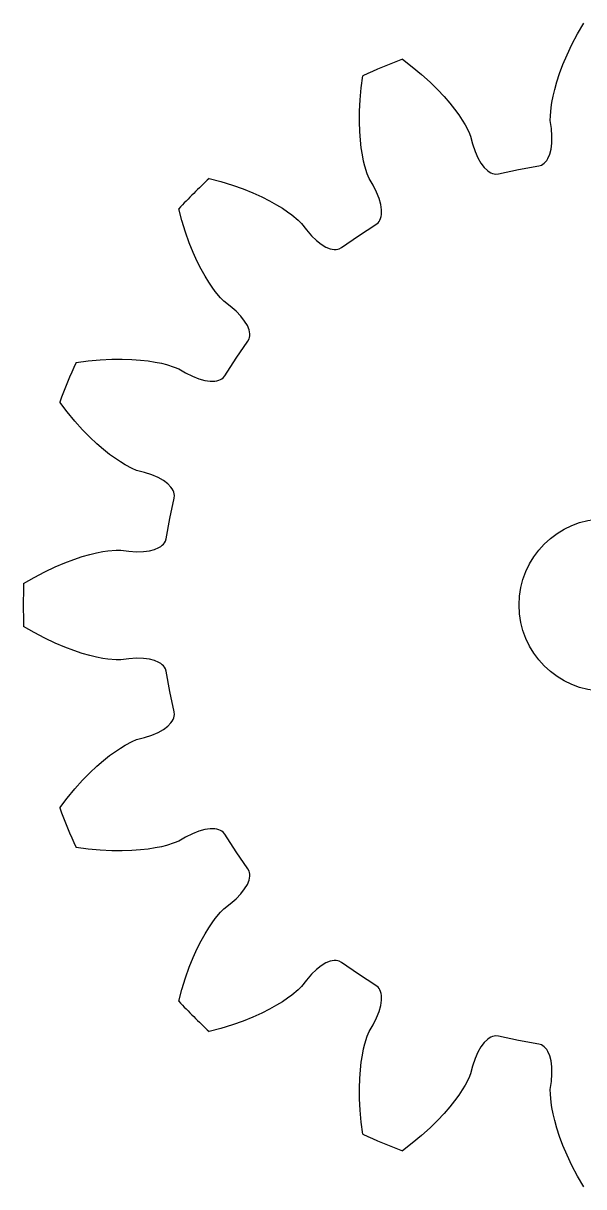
# Model space of a CAD drawing. Extents: x 6 to 33, y -13.5 to 13.5.
# Drawn here: x 6 to 19, y -13.49 to 13.49 of the extents above; entities that cross this region are included whole.
import ezdxf

# ---------------------------------------------------------------- set-up
doc = ezdxf.new("R2010")
doc.units = 0

msp = doc.modelspace()

# ---------------------------------------------------------------- linework, layer by layer
msp.add_circle((19.5, 0), 2)
msp.add_circle((19.5, 0), 2)
at = {"layer": 'layer0'}
for p, q in [((18.86, 13.248), (19.001, 13.491)), ((18.728, 12.998), (18.86, 13.248)), ((18.615, 12.759), (18.728, 12.998)), ((18.52, 12.536), (18.615, 12.759)), ((14.798, 12.655), (15.022, 12.484)), ((15.022, 12.484), (15.239, 12.304)), ((18.441, 12.328), (18.52, 12.536)), ((13.839, 11.994), (13.876, 12.273)), ((15.239, 12.304), (15.435, 12.127)), ((18.378, 12.135), (18.441, 12.328)), ((13.813, 11.713), (13.839, 11.994)), ((15.435, 12.127), (15.608, 11.957)), ((15.608, 11.957), (15.76, 11.794)), ((18.29, 11.799), (18.328, 11.958)), ((18.328, 11.958), (18.378, 12.135)), ((13.799, 11.449), (13.813, 11.713)), ((15.76, 11.794), (15.893, 11.641)), ((15.893, 11.641), (16.007, 11.496)), ((18.244, 11.535), (18.262, 11.657)), ((18.262, 11.657), (18.29, 11.799)), ((13.797, 11.207), (13.799, 11.449)), ((16.007, 11.496), (16.102, 11.364)), ((16.102, 11.364), (16.183, 11.243)), ((18.226, 11.237), (18.227, 11.347)), ((18.227, 11.347), (18.244, 11.535)), ((13.804, 10.984), (13.797, 11.207)), ((16.183, 11.243), (16.247, 11.138)), ((16.247, 11.138), (16.334, 10.97)), ((18.251, 11.054), (18.226, 11.237)), ((13.82, 10.782), (13.804, 10.984)), ((16.334, 10.97), (16.377, 10.87)), ((16.377, 10.87), (16.424, 10.691)), ((18.264, 10.875), (18.251, 11.054)), ((18.26, 10.714), (18.264, 10.875)), ((13.841, 10.599), (13.82, 10.782)), ((13.867, 10.438), (13.841, 10.599)), ((16.424, 10.691), (16.481, 10.52)), ((18.211, 10.452), (18.242, 10.572)), ((18.242, 10.572), (18.26, 10.714)), ((13.895, 10.296), (13.867, 10.438)), ((13.925, 10.176), (13.895, 10.296)), ((16.481, 10.52), (16.545, 10.372)), ((16.545, 10.372), (16.616, 10.249)), ((18.086, 10.245), (18.116, 10.275)), ((18.116, 10.275), (18.143, 10.311)), ((18.143, 10.311), (18.168, 10.352)), ((18.168, 10.352), (18.211, 10.452)), ((13.981, 9.996), (13.925, 10.176)), ((14.022, 9.894), (13.981, 9.996)), ((16.616, 10.249), (16.691, 10.149)), ((16.691, 10.149), (16.769, 10.074)), ((16.769, 10.074), (16.808, 10.046)), ((16.808, 10.046), (16.847, 10.023)), ((16.847, 10.023), (16.885, 10.006)), ((16.885, 10.006), (16.923, 9.996)), ((16.923, 9.996), (16.96, 9.991)), ((16.96, 9.991), (17.023, 9.998)), ((17.023, 9.998), (17.491, 10.102)), ((17.491, 10.102), (17.963, 10.185)), ((17.963, 10.185), (18.023, 10.203)), ((18.023, 10.203), (18.055, 10.221)), ((18.055, 10.221), (18.086, 10.245)), ((10.313, 9.892), (10.585, 9.82)), ((10.585, 9.82), (10.855, 9.737)), ((10.855, 9.737), (11.104, 9.648)), ((14.115, 9.735), (14.022, 9.894)), ((14.196, 9.574), (14.115, 9.735)), ((11.104, 9.648), (11.329, 9.557)), ((11.329, 9.557), (11.531, 9.466)), ((11.531, 9.466), (11.713, 9.374)), ((14.255, 9.424), (14.196, 9.574)), ((9.68, 8.915), (9.608, 9.187)), ((11.713, 9.374), (11.873, 9.284)), ((11.873, 9.284), (12.012, 9.199)), ((12.012, 9.199), (12.132, 9.118)), ((14.292, 9.286), (14.255, 9.424)), ((14.309, 9.163), (14.292, 9.286)), ((9.763, 8.645), (9.68, 8.915)), ((12.132, 9.118), (12.232, 9.045)), ((12.232, 9.045), (12.377, 8.924)), ((12.377, 8.924), (12.455, 8.847)), ((14.254, 8.89), (14.273, 8.925)), ((14.273, 8.925), (14.289, 8.964)), ((14.289, 8.964), (14.3, 9.007)), ((14.3, 9.007), (14.308, 9.055)), ((14.308, 9.055), (14.309, 9.163)), ((9.852, 8.396), (9.763, 8.645)), ((12.455, 8.847), (12.567, 8.7)), ((12.567, 8.7), (12.685, 8.564)), ((13.778, 8.564), (14.182, 8.821)), ((14.182, 8.821), (14.231, 8.861)), ((14.231, 8.861), (14.254, 8.89)), ((9.943, 8.171), (9.852, 8.396)), ((12.685, 8.564), (12.801, 8.452)), ((12.801, 8.452), (12.914, 8.365)), ((12.914, 8.365), (13.021, 8.302)), ((13.385, 8.289), (13.778, 8.564)), ((10.034, 7.969), (9.943, 8.171)), ((13.021, 8.302), (13.121, 8.262)), ((13.121, 8.262), (13.168, 8.251)), ((13.168, 8.251), (13.213, 8.245)), ((13.213, 8.245), (13.255, 8.244)), ((13.255, 8.244), (13.294, 8.249)), ((13.294, 8.249), (13.33, 8.259)), ((13.33, 8.259), (13.385, 8.289)), ((10.126, 7.787), (10.034, 7.969)), ((10.216, 7.627), (10.126, 7.787)), ((10.301, 7.488), (10.216, 7.627)), ((10.382, 7.368), (10.301, 7.488)), ((10.455, 7.268), (10.382, 7.368)), ((10.576, 7.123), (10.455, 7.268)), ((10.653, 7.045), (10.576, 7.123)), ((10.8, 6.933), (10.653, 7.045)), ((10.936, 6.815), (10.8, 6.933)), ((11.048, 6.699), (10.936, 6.815)), ((11.135, 6.586), (11.048, 6.699)), ((11.198, 6.479), (11.135, 6.586)), ((11.238, 6.379), (11.198, 6.479)), ((11.249, 6.332), (11.238, 6.379)), ((11.241, 6.17), (11.251, 6.206)), ((11.255, 6.287), (11.249, 6.332)), ((11.251, 6.206), (11.256, 6.245)), ((11.256, 6.245), (11.255, 6.287)), ((10.936, 5.722), (11.211, 6.115)), ((11.211, 6.115), (11.241, 6.17)), ((7.506, 5.661), (7.787, 5.687)), ((7.787, 5.687), (8.051, 5.701)), ((8.051, 5.701), (8.293, 5.703)), ((8.293, 5.703), (8.516, 5.696)), ((8.516, 5.696), (8.718, 5.68)), ((8.718, 5.68), (8.901, 5.659)), ((10.679, 5.318), (10.936, 5.722)), ((7.227, 5.624), (7.506, 5.661)), ((8.901, 5.659), (9.062, 5.633)), ((9.062, 5.633), (9.204, 5.605)), ((9.204, 5.605), (9.324, 5.575)), ((9.324, 5.575), (9.504, 5.519)), ((9.504, 5.519), (9.606, 5.478)), ((9.606, 5.478), (9.765, 5.385)), ((9.765, 5.385), (9.926, 5.304)), ((9.926, 5.304), (10.076, 5.245)), ((10.076, 5.245), (10.214, 5.208)), ((10.214, 5.208), (10.337, 5.191)), ((10.337, 5.191), (10.445, 5.192)), ((10.445, 5.192), (10.493, 5.2)), ((10.493, 5.2), (10.536, 5.211)), ((10.536, 5.211), (10.575, 5.227)), ((10.575, 5.227), (10.61, 5.246)), ((10.61, 5.246), (10.639, 5.269)), ((10.639, 5.269), (10.679, 5.318)), ((7.016, 4.478), (6.845, 4.702)), ((7.196, 4.261), (7.016, 4.478)), ((7.373, 4.065), (7.196, 4.261)), ((7.543, 3.892), (7.373, 4.065)), ((7.706, 3.74), (7.543, 3.892)), ((7.859, 3.607), (7.706, 3.74)), ((8.004, 3.493), (7.859, 3.607)), ((8.136, 3.398), (8.004, 3.493)), ((8.257, 3.317), (8.136, 3.398)), ((8.362, 3.253), (8.257, 3.317)), ((8.53, 3.166), (8.362, 3.253)), ((8.63, 3.123), (8.53, 3.166)), ((8.809, 3.076), (8.63, 3.123)), ((8.98, 3.019), (8.809, 3.076)), ((9.128, 2.955), (8.98, 3.019)), ((9.251, 2.884), (9.128, 2.955)), ((9.351, 2.809), (9.251, 2.884)), ((9.426, 2.731), (9.351, 2.809)), ((9.454, 2.692), (9.426, 2.731)), ((9.398, 2.009), (9.502, 2.477)), ((9.477, 2.653), (9.454, 2.692)), ((9.494, 2.615), (9.477, 2.653)), ((9.504, 2.577), (9.494, 2.615)), ((9.502, 2.477), (9.509, 2.54)), ((9.509, 2.54), (9.504, 2.577)), ((9.315, 1.537), (9.398, 2.009)), ((9.148, 1.332), (9.189, 1.357)), ((9.189, 1.357), (9.225, 1.384)), ((9.225, 1.384), (9.255, 1.414)), ((9.255, 1.414), (9.279, 1.445)), ((9.279, 1.445), (9.297, 1.477)), ((9.297, 1.477), (9.315, 1.537)), ((7.172, 1.059), (7.365, 1.122)), ((7.365, 1.122), (7.542, 1.172)), ((7.542, 1.172), (7.701, 1.21)), ((7.701, 1.21), (7.843, 1.238)), ((7.843, 1.238), (7.965, 1.256)), ((7.965, 1.256), (8.153, 1.273)), ((8.153, 1.273), (8.263, 1.274)), ((8.263, 1.274), (8.446, 1.249)), ((8.446, 1.249), (8.625, 1.236)), ((8.625, 1.236), (8.786, 1.24)), ((8.786, 1.24), (8.928, 1.258)), ((8.928, 1.258), (9.048, 1.289)), ((9.048, 1.289), (9.148, 1.332)), ((6.502, 0.772), (6.741, 0.885)), ((6.741, 0.885), (6.964, 0.98)), ((6.964, 0.98), (7.172, 1.059)), ((6.009, 0.499), (6.252, 0.64)), ((6.252, 0.64), (6.502, 0.772)), ((6.252, -0.64), (6.009, -0.499)), ((6.502, -0.772), (6.252, -0.64)), ((6.741, -0.885), (6.502, -0.772)), ((6.964, -0.98), (6.741, -0.885)), ((7.172, -1.059), (6.964, -0.98)), ((7.365, -1.122), (7.172, -1.059)), ((7.542, -1.172), (7.365, -1.122)), ((7.701, -1.21), (7.542, -1.172)), ((7.843, -1.238), (7.701, -1.21)), ((7.965, -1.256), (7.843, -1.238)), ((8.153, -1.273), (7.965, -1.256)), ((8.263, -1.274), (8.153, -1.273)), ((8.446, -1.249), (8.263, -1.274)), ((8.625, -1.236), (8.446, -1.249)), ((8.786, -1.24), (8.625, -1.236)), ((8.928, -1.258), (8.786, -1.24)), ((9.048, -1.289), (8.928, -1.258)), ((9.148, -1.332), (9.048, -1.289)), ((9.189, -1.357), (9.148, -1.332)), ((9.225, -1.384), (9.189, -1.357)), ((9.255, -1.414), (9.225, -1.384)), ((9.279, -1.445), (9.255, -1.414)), ((9.297, -1.477), (9.279, -1.445)), ((9.315, -1.537), (9.297, -1.477)), ((9.398, -2.009), (9.315, -1.537)), ((9.502, -2.477), (9.398, -2.009)), ((9.426, -2.731), (9.454, -2.692)), ((9.454, -2.692), (9.477, -2.653)), ((9.477, -2.653), (9.494, -2.615)), ((9.494, -2.615), (9.504, -2.577)), ((9.509, -2.54), (9.502, -2.477)), ((9.504, -2.577), (9.509, -2.54)), ((8.98, -3.019), (9.128, -2.955)), ((9.128, -2.955), (9.251, -2.884)), ((9.251, -2.884), (9.351, -2.809)), ((9.351, -2.809), (9.426, -2.731)), ((8.362, -3.253), (8.53, -3.166)), ((8.53, -3.166), (8.63, -3.123)), ((8.63, -3.123), (8.809, -3.076)), ((8.809, -3.076), (8.98, -3.019)), ((7.859, -3.607), (8.004, -3.493)), ((8.004, -3.493), (8.136, -3.398)), ((8.136, -3.398), (8.257, -3.317)), ((8.257, -3.317), (8.362, -3.253)), ((7.543, -3.892), (7.706, -3.74)), ((7.706, -3.74), (7.859, -3.607)), ((7.373, -4.065), (7.543, -3.892)), ((7.016, -4.478), (7.196, -4.261)), ((7.196, -4.261), (7.373, -4.065)), ((6.845, -4.702), (7.016, -4.478)), ((9.765, -5.385), (9.606, -5.478)), ((9.926, -5.304), (9.765, -5.385)), ((10.076, -5.245), (9.926, -5.304)), ((10.214, -5.208), (10.076, -5.245)), ((10.337, -5.191), (10.214, -5.208)), ((10.445, -5.192), (10.337, -5.191)), ((10.493, -5.2), (10.445, -5.192)), ((10.536, -5.211), (10.493, -5.2)), ((10.575, -5.227), (10.536, -5.211)), ((10.61, -5.246), (10.575, -5.227)), ((10.639, -5.269), (10.61, -5.246)), ((10.679, -5.318), (10.639, -5.269)), ((10.936, -5.722), (10.679, -5.318)), ((7.506, -5.661), (7.227, -5.624)), ((7.787, -5.687), (7.506, -5.661)), ((8.901, -5.659), (8.718, -5.68)), ((9.062, -5.633), (8.901, -5.659)), ((9.204, -5.605), (9.062, -5.633)), ((9.324, -5.575), (9.204, -5.605)), ((9.504, -5.519), (9.324, -5.575)), ((9.606, -5.478), (9.504, -5.519)), ((8.051, -5.701), (7.787, -5.687)), ((8.293, -5.703), (8.051, -5.701)), ((8.516, -5.696), (8.293, -5.703)), ((8.718, -5.68), (8.516, -5.696)), ((11.211, -6.115), (10.936, -5.722)), ((11.241, -6.17), (11.211, -6.115)), ((11.251, -6.206), (11.241, -6.17)), ((11.198, -6.479), (11.238, -6.379)), ((11.238, -6.379), (11.249, -6.332)), ((11.249, -6.332), (11.255, -6.287)), ((11.256, -6.245), (11.251, -6.206)), ((11.255, -6.287), (11.256, -6.245)), ((10.936, -6.815), (11.048, -6.699)), ((11.048, -6.699), (11.135, -6.586)), ((11.135, -6.586), (11.198, -6.479)), ((10.653, -7.045), (10.8, -6.933)), ((10.8, -6.933), (10.936, -6.815)), ((10.382, -7.368), (10.455, -7.268)), ((10.455, -7.268), (10.576, -7.123)), ((10.576, -7.123), (10.653, -7.045)), ((10.216, -7.627), (10.301, -7.488)), ((10.301, -7.488), (10.382, -7.368)), ((10.034, -7.969), (10.126, -7.787)), ((10.126, -7.787), (10.216, -7.627)), ((9.943, -8.171), (10.034, -7.969)), ((9.852, -8.396), (9.943, -8.171)), ((13.021, -8.302), (12.914, -8.365)), ((13.121, -8.262), (13.021, -8.302)), ((13.168, -8.251), (13.121, -8.262)), ((13.213, -8.245), (13.168, -8.251)), ((13.255, -8.244), (13.213, -8.245)), ((13.294, -8.249), (13.255, -8.244)), ((13.33, -8.259), (13.294, -8.249)), ((13.385, -8.289), (13.33, -8.259)), ((13.778, -8.564), (13.385, -8.289)), ((9.763, -8.645), (9.852, -8.396)), ((12.685, -8.564), (12.567, -8.7)), ((12.801, -8.452), (12.685, -8.564)), ((12.914, -8.365), (12.801, -8.452)), ((14.182, -8.821), (13.778, -8.564)), ((9.68, -8.915), (9.763, -8.645)), ((12.455, -8.847), (12.377, -8.924)), ((12.567, -8.7), (12.455, -8.847)), ((14.231, -8.861), (14.182, -8.821)), ((14.254, -8.89), (14.231, -8.861)), ((14.273, -8.925), (14.254, -8.89)), ((9.608, -9.187), (9.68, -8.915)), ((12.132, -9.118), (12.012, -9.199)), ((12.232, -9.045), (12.132, -9.118)), ((12.377, -8.924), (12.232, -9.045)), ((14.289, -8.964), (14.273, -8.925)), ((14.3, -9.007), (14.289, -8.964)), ((14.292, -9.286), (14.309, -9.163)), ((14.308, -9.055), (14.3, -9.007)), ((14.309, -9.163), (14.308, -9.055)), ((11.713, -9.374), (11.531, -9.466)), ((11.873, -9.284), (11.713, -9.374)), ((12.012, -9.199), (11.873, -9.284)), ((14.196, -9.574), (14.255, -9.424)), ((14.255, -9.424), (14.292, -9.286)), ((11.104, -9.648), (10.855, -9.737)), ((11.329, -9.557), (11.104, -9.648)), ((11.531, -9.466), (11.329, -9.557)), ((14.115, -9.735), (14.196, -9.574)), ((10.585, -9.82), (10.313, -9.892)), ((10.855, -9.737), (10.585, -9.82)), ((13.981, -9.996), (14.022, -9.894)), ((14.022, -9.894), (14.115, -9.735)), ((13.895, -10.296), (13.925, -10.176)), ((13.925, -10.176), (13.981, -9.996)), ((16.616, -10.249), (16.545, -10.372)), ((16.691, -10.149), (16.616, -10.249)), ((16.769, -10.074), (16.691, -10.149)), ((16.808, -10.046), (16.769, -10.074)), ((16.847, -10.023), (16.808, -10.046)), ((16.885, -10.006), (16.847, -10.023)), ((16.923, -9.996), (16.885, -10.006)), ((16.96, -9.991), (16.923, -9.996)), ((17.023, -9.998), (16.96, -9.991)), ((17.491, -10.102), (17.023, -9.998)), ((17.963, -10.185), (17.491, -10.102)), ((18.023, -10.203), (17.963, -10.185)), ((18.055, -10.221), (18.023, -10.203)), ((18.086, -10.245), (18.055, -10.221)), ((18.116, -10.275), (18.086, -10.245)), ((13.841, -10.599), (13.867, -10.438)), ((13.867, -10.438), (13.895, -10.296)), ((16.481, -10.52), (16.424, -10.691)), ((16.545, -10.372), (16.481, -10.52)), ((18.143, -10.311), (18.116, -10.275)), ((18.168, -10.352), (18.143, -10.311)), ((18.211, -10.452), (18.168, -10.352)), ((18.242, -10.572), (18.211, -10.452)), ((13.804, -10.984), (13.82, -10.782)), ((13.82, -10.782), (13.841, -10.599)), ((16.424, -10.691), (16.377, -10.87)), ((18.26, -10.714), (18.242, -10.572)), ((18.264, -10.875), (18.26, -10.714)), ((13.797, -11.207), (13.804, -10.984)), ((16.334, -10.97), (16.247, -11.138)), ((16.377, -10.87), (16.334, -10.97)), ((18.226, -11.237), (18.251, -11.054)), ((18.251, -11.054), (18.264, -10.875)), ((13.799, -11.449), (13.797, -11.207)), ((16.183, -11.243), (16.102, -11.364)), ((16.247, -11.138), (16.183, -11.243)), ((18.227, -11.347), (18.226, -11.237)), ((13.813, -11.713), (13.799, -11.449)), ((16.007, -11.496), (15.893, -11.641)), ((16.102, -11.364), (16.007, -11.496)), ((18.244, -11.535), (18.227, -11.347)), ((18.262, -11.657), (18.244, -11.535)), ((13.839, -11.994), (13.813, -11.713)), ((15.76, -11.794), (15.608, -11.957)), ((15.893, -11.641), (15.76, -11.794)), ((18.29, -11.799), (18.262, -11.657)), ((18.328, -11.958), (18.29, -11.799)), ((13.876, -12.273), (13.839, -11.994)), ((15.435, -12.127), (15.239, -12.304)), ((15.608, -11.957), (15.435, -12.127)), ((18.378, -12.135), (18.328, -11.958)), ((18.441, -12.328), (18.378, -12.135)), ((15.239, -12.304), (15.022, -12.484)), ((18.52, -12.536), (18.441, -12.328)), ((15.022, -12.484), (14.798, -12.655)), ((18.615, -12.759), (18.52, -12.536)), ((18.728, -12.998), (18.615, -12.759)), ((18.86, -13.248), (18.728, -12.998)), ((19.001, -13.491), (18.86, -13.248))]:
    msp.add_line(p, q, dxfattribs=at)
for start, end in [(110.3819, 114.6181), (132.8819, 137.1181), (155.3819, 159.6181), (177.8819, 182.1181), (200.3819, 204.6181), (222.8819, 227.1181), (245.3819, 249.6181)]:
    msp.add_arc((19.5, 0), 13.5, start, end, dxfattribs=at)
at = {"layer": 'layer1'}
for p, q in [((18.86, 13.248), (19.001, 13.491)), ((18.728, 12.998), (18.86, 13.248)), ((18.615, 12.759), (18.728, 12.998)), ((18.52, 12.536), (18.615, 12.759)), ((14.798, 12.655), (15.022, 12.484)), ((15.022, 12.484), (15.239, 12.304)), ((18.441, 12.328), (18.52, 12.536)), ((13.839, 11.994), (13.876, 12.273)), ((15.239, 12.304), (15.435, 12.127)), ((18.378, 12.135), (18.441, 12.328)), ((13.813, 11.713), (13.839, 11.994)), ((15.435, 12.127), (15.608, 11.957)), ((15.608, 11.957), (15.76, 11.794)), ((18.29, 11.799), (18.328, 11.958)), ((18.328, 11.958), (18.378, 12.135)), ((13.799, 11.449), (13.813, 11.713)), ((15.76, 11.794), (15.893, 11.641)), ((15.893, 11.641), (16.007, 11.496)), ((18.244, 11.535), (18.262, 11.657)), ((18.262, 11.657), (18.29, 11.799)), ((13.797, 11.207), (13.799, 11.449)), ((16.007, 11.496), (16.102, 11.364)), ((16.102, 11.364), (16.183, 11.243)), ((18.226, 11.237), (18.227, 11.347)), ((18.227, 11.347), (18.244, 11.535)), ((13.804, 10.984), (13.797, 11.207)), ((16.183, 11.243), (16.247, 11.138)), ((16.247, 11.138), (16.334, 10.97)), ((18.251, 11.054), (18.226, 11.237)), ((13.82, 10.782), (13.804, 10.984)), ((16.334, 10.97), (16.377, 10.87)), ((16.377, 10.87), (16.424, 10.691)), ((18.264, 10.875), (18.251, 11.054)), ((18.26, 10.714), (18.264, 10.875)), ((13.841, 10.599), (13.82, 10.782)), ((13.867, 10.438), (13.841, 10.599)), ((16.424, 10.691), (16.481, 10.52)), ((18.211, 10.452), (18.242, 10.572)), ((18.242, 10.572), (18.26, 10.714)), ((13.895, 10.296), (13.867, 10.438)), ((13.925, 10.176), (13.895, 10.296)), ((16.481, 10.52), (16.545, 10.372)), ((16.545, 10.372), (16.616, 10.249)), ((18.086, 10.245), (18.116, 10.275)), ((18.116, 10.275), (18.143, 10.311)), ((18.143, 10.311), (18.168, 10.352)), ((18.168, 10.352), (18.211, 10.452)), ((13.981, 9.996), (13.925, 10.176)), ((14.022, 9.894), (13.981, 9.996)), ((16.616, 10.249), (16.691, 10.149)), ((16.691, 10.149), (16.769, 10.074)), ((16.769, 10.074), (16.808, 10.046)), ((16.808, 10.046), (16.847, 10.023)), ((16.847, 10.023), (16.885, 10.006)), ((16.885, 10.006), (16.923, 9.996)), ((16.923, 9.996), (16.96, 9.991)), ((16.96, 9.991), (17.023, 9.998)), ((17.023, 9.998), (17.491, 10.102)), ((17.491, 10.102), (17.963, 10.185)), ((17.963, 10.185), (18.023, 10.203)), ((18.023, 10.203), (18.055, 10.221)), ((18.055, 10.221), (18.086, 10.245)), ((10.313, 9.892), (10.585, 9.82)), ((10.585, 9.82), (10.855, 9.737)), ((10.855, 9.737), (11.104, 9.648)), ((14.115, 9.735), (14.022, 9.894)), ((14.196, 9.574), (14.115, 9.735)), ((11.104, 9.648), (11.329, 9.557)), ((11.329, 9.557), (11.531, 9.466)), ((11.531, 9.466), (11.713, 9.374)), ((14.255, 9.424), (14.196, 9.574)), ((9.68, 8.915), (9.608, 9.187)), ((11.713, 9.374), (11.873, 9.284)), ((11.873, 9.284), (12.012, 9.199)), ((12.012, 9.199), (12.132, 9.118)), ((14.292, 9.286), (14.255, 9.424)), ((14.309, 9.163), (14.292, 9.286)), ((9.763, 8.645), (9.68, 8.915)), ((12.132, 9.118), (12.232, 9.045)), ((12.232, 9.045), (12.377, 8.924)), ((12.377, 8.924), (12.455, 8.847)), ((14.254, 8.89), (14.273, 8.925)), ((14.273, 8.925), (14.289, 8.964)), ((14.289, 8.964), (14.3, 9.007)), ((14.3, 9.007), (14.308, 9.055)), ((14.308, 9.055), (14.309, 9.163)), ((9.852, 8.396), (9.763, 8.645)), ((12.455, 8.847), (12.567, 8.7)), ((12.567, 8.7), (12.685, 8.564)), ((13.778, 8.564), (14.182, 8.821)), ((14.182, 8.821), (14.231, 8.861)), ((14.231, 8.861), (14.254, 8.89)), ((9.943, 8.171), (9.852, 8.396)), ((12.685, 8.564), (12.801, 8.452)), ((12.801, 8.452), (12.914, 8.365)), ((12.914, 8.365), (13.021, 8.302)), ((13.385, 8.289), (13.778, 8.564)), ((10.034, 7.969), (9.943, 8.171)), ((13.021, 8.302), (13.121, 8.262)), ((13.121, 8.262), (13.168, 8.251)), ((13.168, 8.251), (13.213, 8.245)), ((13.213, 8.245), (13.255, 8.244)), ((13.255, 8.244), (13.294, 8.249)), ((13.294, 8.249), (13.33, 8.259)), ((13.33, 8.259), (13.385, 8.289)), ((10.126, 7.787), (10.034, 7.969)), ((10.216, 7.627), (10.126, 7.787)), ((10.301, 7.488), (10.216, 7.627)), ((10.382, 7.368), (10.301, 7.488)), ((10.455, 7.268), (10.382, 7.368)), ((10.576, 7.123), (10.455, 7.268)), ((10.653, 7.045), (10.576, 7.123)), ((10.8, 6.933), (10.653, 7.045)), ((10.936, 6.815), (10.8, 6.933)), ((11.048, 6.699), (10.936, 6.815)), ((11.135, 6.586), (11.048, 6.699)), ((11.198, 6.479), (11.135, 6.586)), ((11.238, 6.379), (11.198, 6.479)), ((11.249, 6.332), (11.238, 6.379)), ((11.241, 6.17), (11.251, 6.206)), ((11.255, 6.287), (11.249, 6.332)), ((11.251, 6.206), (11.256, 6.245)), ((11.256, 6.245), (11.255, 6.287)), ((10.936, 5.722), (11.211, 6.115)), ((11.211, 6.115), (11.241, 6.17)), ((7.506, 5.661), (7.787, 5.687)), ((7.787, 5.687), (8.051, 5.701)), ((8.051, 5.701), (8.293, 5.703)), ((8.293, 5.703), (8.516, 5.696)), ((8.516, 5.696), (8.718, 5.68)), ((8.718, 5.68), (8.901, 5.659)), ((10.679, 5.318), (10.936, 5.722)), ((7.227, 5.624), (7.506, 5.661)), ((8.901, 5.659), (9.062, 5.633)), ((9.062, 5.633), (9.204, 5.605)), ((9.204, 5.605), (9.324, 5.575)), ((9.324, 5.575), (9.504, 5.519)), ((9.504, 5.519), (9.606, 5.478)), ((9.606, 5.478), (9.765, 5.385)), ((9.765, 5.385), (9.926, 5.304)), ((9.926, 5.304), (10.076, 5.245)), ((10.076, 5.245), (10.214, 5.208)), ((10.214, 5.208), (10.337, 5.191)), ((10.337, 5.191), (10.445, 5.192)), ((10.445, 5.192), (10.493, 5.2)), ((10.493, 5.2), (10.536, 5.211)), ((10.536, 5.211), (10.575, 5.227)), ((10.575, 5.227), (10.61, 5.246)), ((10.61, 5.246), (10.639, 5.269)), ((10.639, 5.269), (10.679, 5.318)), ((7.016, 4.478), (6.845, 4.702)), ((7.196, 4.261), (7.016, 4.478)), ((7.373, 4.065), (7.196, 4.261)), ((7.543, 3.892), (7.373, 4.065)), ((7.706, 3.74), (7.543, 3.892)), ((7.859, 3.607), (7.706, 3.74)), ((8.004, 3.493), (7.859, 3.607)), ((8.136, 3.398), (8.004, 3.493)), ((8.257, 3.317), (8.136, 3.398)), ((8.362, 3.253), (8.257, 3.317)), ((8.53, 3.166), (8.362, 3.253)), ((8.63, 3.123), (8.53, 3.166)), ((8.809, 3.076), (8.63, 3.123)), ((8.98, 3.019), (8.809, 3.076)), ((9.128, 2.955), (8.98, 3.019)), ((9.251, 2.884), (9.128, 2.955)), ((9.351, 2.809), (9.251, 2.884)), ((9.426, 2.731), (9.351, 2.809)), ((9.454, 2.692), (9.426, 2.731)), ((9.398, 2.009), (9.502, 2.477)), ((9.477, 2.653), (9.454, 2.692)), ((9.494, 2.615), (9.477, 2.653)), ((9.504, 2.577), (9.494, 2.615)), ((9.502, 2.477), (9.509, 2.54)), ((9.509, 2.54), (9.504, 2.577)), ((9.315, 1.537), (9.398, 2.009)), ((9.148, 1.332), (9.189, 1.357)), ((9.189, 1.357), (9.225, 1.384)), ((9.225, 1.384), (9.255, 1.414)), ((9.255, 1.414), (9.279, 1.445)), ((9.279, 1.445), (9.297, 1.477)), ((9.297, 1.477), (9.315, 1.537)), ((7.172, 1.059), (7.365, 1.122)), ((7.365, 1.122), (7.542, 1.172)), ((7.542, 1.172), (7.701, 1.21)), ((7.701, 1.21), (7.843, 1.238)), ((7.843, 1.238), (7.965, 1.256)), ((7.965, 1.256), (8.153, 1.273)), ((8.153, 1.273), (8.263, 1.274)), ((8.263, 1.274), (8.446, 1.249)), ((8.446, 1.249), (8.625, 1.236)), ((8.625, 1.236), (8.786, 1.24)), ((8.786, 1.24), (8.928, 1.258)), ((8.928, 1.258), (9.048, 1.289)), ((9.048, 1.289), (9.148, 1.332)), ((6.502, 0.772), (6.741, 0.885)), ((6.741, 0.885), (6.964, 0.98)), ((6.964, 0.98), (7.172, 1.059)), ((6.009, 0.499), (6.252, 0.64)), ((6.252, 0.64), (6.502, 0.772)), ((6.252, -0.64), (6.009, -0.499)), ((6.502, -0.772), (6.252, -0.64)), ((6.741, -0.885), (6.502, -0.772)), ((6.964, -0.98), (6.741, -0.885)), ((7.172, -1.059), (6.964, -0.98)), ((7.365, -1.122), (7.172, -1.059)), ((7.542, -1.172), (7.365, -1.122)), ((7.701, -1.21), (7.542, -1.172)), ((7.843, -1.238), (7.701, -1.21)), ((7.965, -1.256), (7.843, -1.238)), ((8.153, -1.273), (7.965, -1.256)), ((8.263, -1.274), (8.153, -1.273)), ((8.446, -1.249), (8.263, -1.274)), ((8.625, -1.236), (8.446, -1.249)), ((8.786, -1.24), (8.625, -1.236)), ((8.928, -1.258), (8.786, -1.24)), ((9.048, -1.289), (8.928, -1.258)), ((9.148, -1.332), (9.048, -1.289)), ((9.189, -1.357), (9.148, -1.332)), ((9.225, -1.384), (9.189, -1.357)), ((9.255, -1.414), (9.225, -1.384)), ((9.279, -1.445), (9.255, -1.414)), ((9.297, -1.477), (9.279, -1.445)), ((9.315, -1.537), (9.297, -1.477)), ((9.398, -2.009), (9.315, -1.537)), ((9.502, -2.477), (9.398, -2.009)), ((9.426, -2.731), (9.454, -2.692)), ((9.454, -2.692), (9.477, -2.653)), ((9.477, -2.653), (9.494, -2.615)), ((9.494, -2.615), (9.504, -2.577)), ((9.509, -2.54), (9.502, -2.477)), ((9.504, -2.577), (9.509, -2.54)), ((8.98, -3.019), (9.128, -2.955)), ((9.128, -2.955), (9.251, -2.884)), ((9.251, -2.884), (9.351, -2.809)), ((9.351, -2.809), (9.426, -2.731)), ((8.362, -3.253), (8.53, -3.166)), ((8.53, -3.166), (8.63, -3.123)), ((8.63, -3.123), (8.809, -3.076)), ((8.809, -3.076), (8.98, -3.019)), ((7.859, -3.607), (8.004, -3.493)), ((8.004, -3.493), (8.136, -3.398)), ((8.136, -3.398), (8.257, -3.317)), ((8.257, -3.317), (8.362, -3.253)), ((7.543, -3.892), (7.706, -3.74)), ((7.706, -3.74), (7.859, -3.607)), ((7.373, -4.065), (7.543, -3.892)), ((7.016, -4.478), (7.196, -4.261)), ((7.196, -4.261), (7.373, -4.065)), ((6.845, -4.702), (7.016, -4.478)), ((9.765, -5.385), (9.606, -5.478)), ((9.926, -5.304), (9.765, -5.385)), ((10.076, -5.245), (9.926, -5.304)), ((10.214, -5.208), (10.076, -5.245)), ((10.337, -5.191), (10.214, -5.208)), ((10.445, -5.192), (10.337, -5.191)), ((10.493, -5.2), (10.445, -5.192)), ((10.536, -5.211), (10.493, -5.2)), ((10.575, -5.227), (10.536, -5.211)), ((10.61, -5.246), (10.575, -5.227)), ((10.639, -5.269), (10.61, -5.246)), ((10.679, -5.318), (10.639, -5.269)), ((10.936, -5.722), (10.679, -5.318)), ((7.506, -5.661), (7.227, -5.624)), ((7.787, -5.687), (7.506, -5.661)), ((8.901, -5.659), (8.718, -5.68)), ((9.062, -5.633), (8.901, -5.659)), ((9.204, -5.605), (9.062, -5.633)), ((9.324, -5.575), (9.204, -5.605)), ((9.504, -5.519), (9.324, -5.575)), ((9.606, -5.478), (9.504, -5.519)), ((8.051, -5.701), (7.787, -5.687)), ((8.293, -5.703), (8.051, -5.701)), ((8.516, -5.696), (8.293, -5.703)), ((8.718, -5.68), (8.516, -5.696)), ((11.211, -6.115), (10.936, -5.722)), ((11.241, -6.17), (11.211, -6.115)), ((11.251, -6.206), (11.241, -6.17)), ((11.198, -6.479), (11.238, -6.379)), ((11.238, -6.379), (11.249, -6.332)), ((11.249, -6.332), (11.255, -6.287)), ((11.256, -6.245), (11.251, -6.206)), ((11.255, -6.287), (11.256, -6.245)), ((10.936, -6.815), (11.048, -6.699)), ((11.048, -6.699), (11.135, -6.586)), ((11.135, -6.586), (11.198, -6.479)), ((10.653, -7.045), (10.8, -6.933)), ((10.8, -6.933), (10.936, -6.815)), ((10.382, -7.368), (10.455, -7.268)), ((10.455, -7.268), (10.576, -7.123)), ((10.576, -7.123), (10.653, -7.045)), ((10.216, -7.627), (10.301, -7.488)), ((10.301, -7.488), (10.382, -7.368)), ((10.034, -7.969), (10.126, -7.787)), ((10.126, -7.787), (10.216, -7.627)), ((9.943, -8.171), (10.034, -7.969)), ((9.852, -8.396), (9.943, -8.171)), ((13.021, -8.302), (12.914, -8.365)), ((13.121, -8.262), (13.021, -8.302)), ((13.168, -8.251), (13.121, -8.262)), ((13.213, -8.245), (13.168, -8.251)), ((13.255, -8.244), (13.213, -8.245)), ((13.294, -8.249), (13.255, -8.244)), ((13.33, -8.259), (13.294, -8.249)), ((13.385, -8.289), (13.33, -8.259)), ((13.778, -8.564), (13.385, -8.289)), ((9.763, -8.645), (9.852, -8.396)), ((12.685, -8.564), (12.567, -8.7)), ((12.801, -8.452), (12.685, -8.564)), ((12.914, -8.365), (12.801, -8.452)), ((14.182, -8.821), (13.778, -8.564)), ((9.68, -8.915), (9.763, -8.645)), ((12.455, -8.847), (12.377, -8.924)), ((12.567, -8.7), (12.455, -8.847)), ((14.231, -8.861), (14.182, -8.821)), ((14.254, -8.89), (14.231, -8.861)), ((14.273, -8.925), (14.254, -8.89)), ((9.608, -9.187), (9.68, -8.915)), ((12.132, -9.118), (12.012, -9.199)), ((12.232, -9.045), (12.132, -9.118)), ((12.377, -8.924), (12.232, -9.045)), ((14.289, -8.964), (14.273, -8.925)), ((14.3, -9.007), (14.289, -8.964)), ((14.292, -9.286), (14.309, -9.163)), ((14.308, -9.055), (14.3, -9.007)), ((14.309, -9.163), (14.308, -9.055)), ((11.713, -9.374), (11.531, -9.466)), ((11.873, -9.284), (11.713, -9.374)), ((12.012, -9.199), (11.873, -9.284)), ((14.196, -9.574), (14.255, -9.424)), ((14.255, -9.424), (14.292, -9.286)), ((11.104, -9.648), (10.855, -9.737)), ((11.329, -9.557), (11.104, -9.648)), ((11.531, -9.466), (11.329, -9.557)), ((14.115, -9.735), (14.196, -9.574)), ((10.585, -9.82), (10.313, -9.892)), ((10.855, -9.737), (10.585, -9.82)), ((13.981, -9.996), (14.022, -9.894)), ((14.022, -9.894), (14.115, -9.735)), ((13.895, -10.296), (13.925, -10.176)), ((13.925, -10.176), (13.981, -9.996)), ((16.616, -10.249), (16.545, -10.372)), ((16.691, -10.149), (16.616, -10.249)), ((16.769, -10.074), (16.691, -10.149)), ((16.808, -10.046), (16.769, -10.074)), ((16.847, -10.023), (16.808, -10.046)), ((16.885, -10.006), (16.847, -10.023)), ((16.923, -9.996), (16.885, -10.006)), ((16.96, -9.991), (16.923, -9.996)), ((17.023, -9.998), (16.96, -9.991)), ((17.491, -10.102), (17.023, -9.998)), ((17.963, -10.185), (17.491, -10.102)), ((18.023, -10.203), (17.963, -10.185)), ((18.055, -10.221), (18.023, -10.203)), ((18.086, -10.245), (18.055, -10.221)), ((18.116, -10.275), (18.086, -10.245)), ((13.841, -10.599), (13.867, -10.438)), ((13.867, -10.438), (13.895, -10.296)), ((16.481, -10.52), (16.424, -10.691)), ((16.545, -10.372), (16.481, -10.52)), ((18.143, -10.311), (18.116, -10.275)), ((18.168, -10.352), (18.143, -10.311)), ((18.211, -10.452), (18.168, -10.352)), ((18.242, -10.572), (18.211, -10.452)), ((13.804, -10.984), (13.82, -10.782)), ((13.82, -10.782), (13.841, -10.599)), ((16.424, -10.691), (16.377, -10.87)), ((18.26, -10.714), (18.242, -10.572)), ((18.264, -10.875), (18.26, -10.714)), ((13.797, -11.207), (13.804, -10.984)), ((16.334, -10.97), (16.247, -11.138)), ((16.377, -10.87), (16.334, -10.97)), ((18.226, -11.237), (18.251, -11.054)), ((18.251, -11.054), (18.264, -10.875)), ((13.799, -11.449), (13.797, -11.207)), ((16.183, -11.243), (16.102, -11.364)), ((16.247, -11.138), (16.183, -11.243)), ((18.227, -11.347), (18.226, -11.237)), ((13.813, -11.713), (13.799, -11.449)), ((16.007, -11.496), (15.893, -11.641)), ((16.102, -11.364), (16.007, -11.496)), ((18.244, -11.535), (18.227, -11.347)), ((18.262, -11.657), (18.244, -11.535)), ((13.839, -11.994), (13.813, -11.713)), ((15.76, -11.794), (15.608, -11.957)), ((15.893, -11.641), (15.76, -11.794)), ((18.29, -11.799), (18.262, -11.657)), ((18.328, -11.958), (18.29, -11.799)), ((13.876, -12.273), (13.839, -11.994)), ((15.435, -12.127), (15.239, -12.304)), ((15.608, -11.957), (15.435, -12.127)), ((18.378, -12.135), (18.328, -11.958)), ((18.441, -12.328), (18.378, -12.135)), ((15.239, -12.304), (15.022, -12.484)), ((18.52, -12.536), (18.441, -12.328)), ((15.022, -12.484), (14.798, -12.655)), ((18.615, -12.759), (18.52, -12.536)), ((18.728, -12.998), (18.615, -12.759)), ((18.86, -13.248), (18.728, -12.998)), ((19.001, -13.491), (18.86, -13.248))]:
    msp.add_line(p, q, dxfattribs=at)
for start, end in [(110.3819, 114.6181), (132.8819, 137.1181), (155.3819, 159.6181), (177.8819, 182.1181), (200.3819, 204.6181), (222.8819, 227.1181), (245.3819, 249.6181)]:
    msp.add_arc((19.5, 0), 13.5, start, end, dxfattribs=at)

doc.saveas('drawing.dxf')
